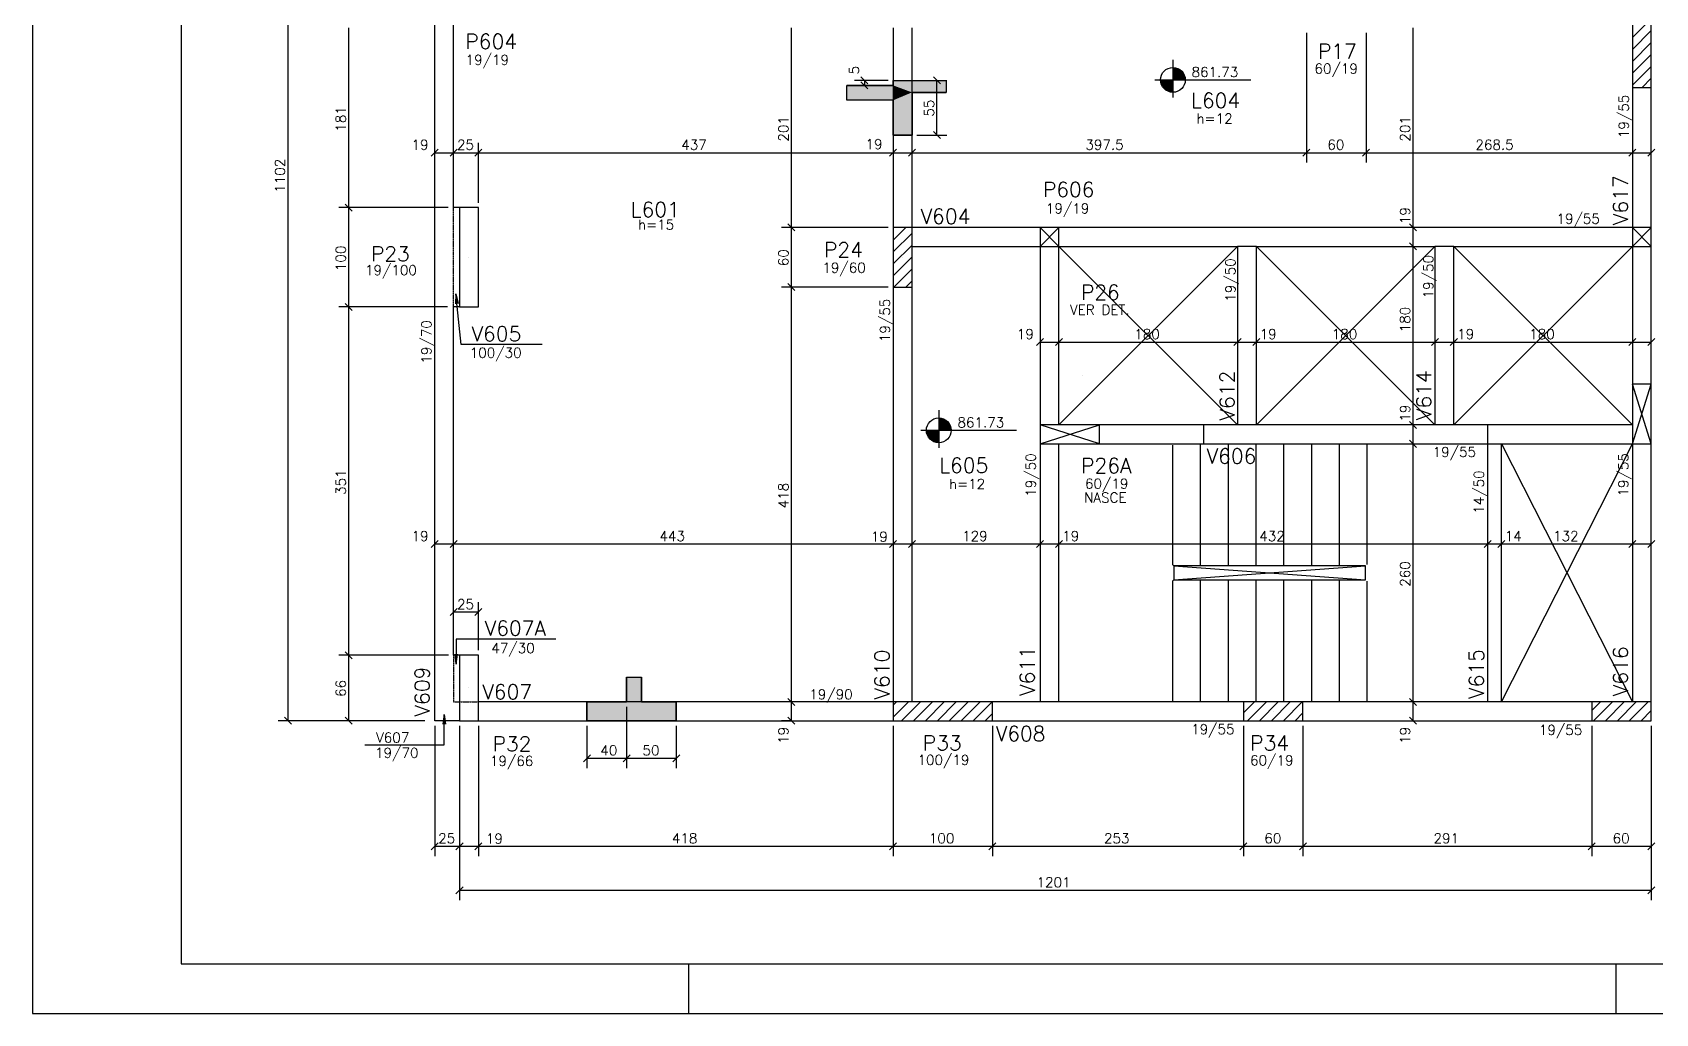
# Model space of a CAD drawing. Extents: x 474 to 5808, y 370 to 3870.
# Drawn here: x 474 to 2110, y 370 to 1358 of the extents above; entities that cross this region are included whole.
import ezdxf

# ---------------------------------------------------------------- set-up
doc = ezdxf.new("R2010")
doc.units = 0
doc.header["$MEASUREMENT"] = 0
doc.linetypes.add('ESTILO_TQS_0005', pattern=[0.4, 0.3, -0.1])
for name, color, linetype in [('1', 1, 'CONTINUOUS'), ('2', 2, 'CONTINUOUS'), ('3', 3, 'CONTINUOUS'), ('4', 4, 'CONTINUOUS'), ('6', 6, 'CONTINUOUS'), ('7', 7, 'CONTINUOUS'), ('8', 8, 'CONTINUOUS'), ('9', 9, 'CONTINUOUS')]:
    doc.layers.add(name, color=color, linetype=linetype)
doc.styles.get("Standard").update_dxf_attribs({"font": 'ROMANS.SHX'})

msp = doc.modelspace()

# ---------------------------------------------------------------- linework, layer by layer
at = {"layer": '1', "linetype": 'Continuous'}
for p, q in [((1489.544, 1142.8827), (1508.544, 1161.8827)), ((1508.544, 1142.8827), (1489.544, 1161.8827)), ((2086.544, 1142.8827), (2105.544, 1161.8827)), ((2105.544, 1142.8827), (2086.544, 1161.8827)), ((2086.544, 943.8827), (2105.544, 1003.8827)), ((2105.544, 943.8827), (2086.544, 1003.8827)), ((1489.544, 943.8827), (1549.544, 962.8827)), ((1549.544, 943.8827), (1489.544, 962.8827)), ((1954.544, 683.8827), (2086.544, 943.8827)), ((1954.544, 943.8827), (2086.544, 683.8827))]:
    msp.add_line(p, q, dxfattribs=at)
msp.add_lwpolyline([(474.213215, 369.839668), (5807.808732, 369.839668), (5807.808732, 3869.839668), (474.213215, 3869.839668), (474.213215, 369.839668)], dxfattribs=at)
at = {"layer": '2', "linetype": 'Continuous'}
for p, q in [((2096.044, 1342.3827), (2096.044, 1342.3827)), ((1309.120729, 1313.555136), (1316.191797, 1306.484068)), ((1309.120729, 1308.555136), (1316.191797, 1301.484068)), ((1389.255324, 1306.484068), (1382.184256, 1313.555136)), ((1389.255324, 1251.484068), (1382.184256, 1258.555136)), ((876.008466, 1233.697004), (883.079534, 1240.768072)), ((895.008466, 1233.697004), (902.079534, 1240.768072)), ((895.008466, 1233.697004), (902.079534, 1240.768072)), ((920.008466, 1233.697004), (927.079534, 1240.768072)), ((920.008466, 1233.697004), (927.079534, 1240.768072)), ((1338.008466, 1233.697004), (1345.079534, 1240.768072)), ((1338.008466, 1233.697004), (1345.079534, 1240.768072)), ((1357.008466, 1233.697004), (1364.079534, 1240.768072)), ((1357.008466, 1233.697004), (1364.079534, 1240.768072)), ((1357.008466, 1233.697004), (1364.079534, 1240.768072)), ((1754.508466, 1233.697004), (1761.579534, 1240.768072)), ((1754.508466, 1233.697004), (1761.579534, 1240.768072)), ((1814.508466, 1233.697004), (1821.579534, 1240.768072)), ((1814.508466, 1233.697004), (1821.579534, 1240.768072)), ((2083.008466, 1233.697004), (2090.079534, 1240.768072)), ((2083.008466, 1233.697004), (2090.079534, 1240.768072)), ((2102.008466, 1233.697004), (2109.079534, 1240.768072)), ((796.477475, 1178.347166), (789.406407, 1185.418234)), ((796.477475, 1178.347166), (789.406407, 1185.418234)), ((796.477475, 1178.347166), (789.406407, 1185.418234)), ((1242.52467, 1158.347166), (1235.453602, 1165.418234)), ((1242.52467, 1158.347166), (1235.453602, 1165.418234)), ((1868.990813, 1158.347166), (1861.919745, 1165.418234)), ((1868.990813, 1158.347166), (1861.919745, 1165.418234)), ((1499.044, 1152.3827), (1499.044, 1152.3827)), ((1868.990813, 1139.347166), (1861.919745, 1146.418234)), ((1868.990813, 1139.347166), (1861.919745, 1146.418234)), ((2096.044, 1152.3827), (2096.044, 1152.3827)), ((914.044, 1131.8827), (914.044, 1131.8827)), ((1351.044, 1131.8827), (1351.044, 1131.8827)), ((1242.52467, 1098.347166), (1235.453602, 1105.418234)), ((1242.52467, 1098.347166), (1235.453602, 1105.418234)), ((796.477475, 1078.347166), (789.406407, 1085.418234)), ((796.477475, 1078.347166), (789.406407, 1085.418234)), ((1486.008466, 1042.929619), (1493.079534, 1050.000686)), ((1505.008466, 1042.929619), (1512.079534, 1050.000686)), ((1505.008466, 1042.929619), (1512.079534, 1050.000686)), ((1685.008466, 1042.929619), (1692.079534, 1050.000686)), ((1685.008466, 1042.929619), (1692.079534, 1050.000686)), ((1704.008466, 1042.929619), (1711.079534, 1050.000686)), ((1704.008466, 1042.929619), (1711.079534, 1050.000686)), ((1884.008466, 1042.929619), (1891.079534, 1050.000686)), ((1884.008466, 1042.929619), (1891.079534, 1050.000686)), ((1903.008466, 1042.929619), (1910.079534, 1050.000686)), ((1903.008466, 1042.929619), (1910.079534, 1050.000686)), ((2083.008466, 1042.929619), (2090.079534, 1050.000686)), ((2083.008466, 1042.929619), (2090.079534, 1050.000686)), ((2102.008466, 1042.929619), (2109.079534, 1050.000686)), ((1532.134659, 1012.97336), (1532.134659, 1012.97336)), ((1868.990813, 959.347166), (1861.919745, 966.418234)), ((1868.990813, 959.347166), (1861.919745, 966.418234)), ((2096.044, 973.8827), (2096.044, 973.8827)), ((1868.990813, 940.347166), (1861.919745, 947.418234)), ((1868.990813, 940.347166), (1861.919745, 947.418234)), ((876.008466, 839.416551), (883.079534, 846.487619)), ((895.008466, 839.416551), (902.079534, 846.487619)), ((895.008466, 839.416551), (902.079534, 846.487619)), ((1338.008466, 839.416551), (1345.079534, 846.487619)), ((1338.008466, 839.416551), (1345.079534, 846.487619)), ((1338.008466, 839.416551), (1345.079534, 846.487619)), ((1357.008466, 839.416551), (1364.079534, 846.487619)), ((1357.008466, 839.416551), (1364.079534, 846.487619)), ((1486.008466, 839.416551), (1493.079534, 846.487619)), ((1486.008466, 839.416551), (1493.079534, 846.487619)), ((1505.008466, 839.416551), (1512.079534, 846.487619)), ((1505.008466, 839.416551), (1512.079534, 846.487619)), ((1937.008466, 839.416551), (1944.079534, 846.487619)), ((1937.008466, 839.416551), (1944.079534, 846.487619)), ((1951.008466, 839.416551), (1958.079534, 846.487619)), ((1951.008466, 839.416551), (1958.079534, 846.487619)), ((2083.008466, 839.416551), (2090.079534, 846.487619)), ((2083.008466, 839.416551), (2090.079534, 846.487619)), ((2102.008466, 839.416551), (2109.079534, 846.487619)), ((902.079534, 777.830147), (895.008466, 770.75908)), ((927.079534, 777.830147), (920.008466, 770.75908)), ((796.477475, 727.347166), (789.406407, 734.418234)), ((796.477475, 727.347166), (789.406407, 734.418234)), ((914.044, 697.8827), (914.044, 697.8827)), ((1242.52467, 680.347166), (1235.453602, 687.418234)), ((1242.52467, 680.347166), (1235.453602, 687.418234)), ((1868.990813, 680.347166), (1861.919745, 687.418234)), ((1868.990813, 680.347166), (1861.919745, 687.418234)), ((1391.544, 674.3827), (1391.544, 674.3827)), ((1724.544, 674.3827), (1724.544, 674.3827)), ((2075.544, 674.3827), (2075.544, 674.3827)), ((728.118288, 668.418234), (735.189356, 661.347166)), ((796.477475, 661.347166), (789.406407, 668.418234)), ((1242.52467, 661.347166), (1235.453602, 668.418234)), ((1868.990813, 661.347166), (1861.919745, 668.418234)), ((1029.423817, 623.482454), (1036.494885, 630.553522)), ((1069.423817, 623.482454), (1076.494885, 630.553522)), ((1069.423817, 623.482454), (1076.494885, 630.553522)), ((1119.423817, 623.482454), (1126.494885, 630.553522)), ((876.008466, 534.842865), (883.079534, 541.913933)), ((901.008466, 534.842865), (908.079534, 541.913933)), ((901.008466, 534.842865), (908.079534, 541.913933)), ((920.008466, 534.842865), (927.079534, 541.913933)), ((920.008466, 534.842865), (927.079534, 541.913933)), ((1338.008466, 534.842865), (1345.079534, 541.913933)), ((1338.008466, 534.842865), (1345.079534, 541.913933)), ((1438.008466, 534.842865), (1445.079534, 541.913933)), ((1438.008466, 534.842865), (1445.079534, 541.913933)), ((1691.008466, 534.842865), (1698.079534, 541.913933)), ((1691.008466, 534.842865), (1698.079534, 541.913933)), ((1751.008466, 534.842865), (1758.079534, 541.913933)), ((1751.008466, 534.842865), (1758.079534, 541.913933)), ((2042.008466, 534.842865), (2049.079534, 541.913933)), ((2042.008466, 534.842865), (2049.079534, 541.913933)), ((2102.008466, 534.842865), (2109.079534, 541.913933)), ((901.008466, 490.517977), (908.079534, 497.589044)), ((2102.008466, 490.517977), (2109.079534, 497.589044))]:
    msp.add_line(p, q, dxfattribs=at)
at = {"layer": '3', "linetype": 'Continuous'}
for p, q in [((879.544, 664.8827), (879.544, 1766.8827)), ((2086.544, 1353.274268), (2105.544, 1372.274268)), ((2086.544, 1341.253453), (2105.544, 1360.253453)), ((2086.544, 1329.232637), (2105.544, 1348.232637)), ((1623.44596, 1330.971146), (1623.44596, 1292.824365)), ((2086.544, 1317.211822), (2105.544, 1336.211822)), ((1605.187264, 1310.61904), (1701.911409, 1310.61904)), ((1623.445912, 1309.826239), (1610.945912, 1309.826239)), ((1610.94596, 1310.61904), (1635.94596, 1310.61904)), ((1623.445912, 1309.03339), (1611.046907, 1309.03339)), ((1623.44596, 1323.11904), (1623.44596, 1298.11904)), ((1623.44596, 1322.511693), (1627.295085, 1322.511693)), ((1623.44596, 1321.718843), (1629.194423, 1321.718843)), ((1623.44596, 1320.925994), (1630.518218, 1320.925994)), ((1623.44596, 1320.133133), (1631.553479, 1320.133133)), ((1623.44596, 1319.340344), (1632.400819, 1319.340344)), ((1623.44596, 1318.547495), (1633.109828, 1318.547495)), ((1623.44596, 1317.754634), (1633.709165, 1317.754634)), ((1623.44596, 1316.961785), (1634.217187, 1316.961785)), ((1623.44596, 1316.168936), (1634.64634, 1316.168936)), ((1623.44596, 1315.376087), (1635.005399, 1315.376087)), ((1623.44596, 1314.583238), (1635.300704, 1314.583238)), ((1623.44596, 1313.790436), (1635.536977, 1313.790436)), ((1623.44596, 1312.997587), (1635.717555, 1312.997587)), ((1623.44596, 1312.204738), (1635.844966, 1312.204738)), ((1623.44596, 1311.411889), (1635.94596, 1311.411889)), ((2086.544, 1305.191007), (2105.544, 1324.191007)), ((2096.256509, 1302.8827), (2105.544, 1312.170192)), ((1623.445912, 1308.240541), (1611.17427, 1308.240541)), ((1623.445912, 1307.447691), (1611.354896, 1307.447691)), ((1623.445912, 1306.65489), (1611.591169, 1306.65489)), ((1623.445912, 1305.861993), (1611.886474, 1305.861993)), ((1623.445912, 1305.069192), (1612.245532, 1305.069192)), ((1623.445912, 1304.276343), (1612.674686, 1304.276343)), ((1623.445912, 1303.483494), (1613.182708, 1303.483494)), ((1623.445912, 1302.690645), (1613.782092, 1302.690645)), ((1623.445912, 1301.897843), (1614.491054, 1301.897843)), ((1623.445912, 1301.104935), (1615.338393, 1301.104935)), ((1623.445912, 1300.312133), (1616.373654, 1300.312133)), ((1623.445912, 1299.519284), (1617.69745, 1299.519284)), ((1623.445912, 1298.726435), (1619.596835, 1298.726435)), ((904.544, 1181.8827), (898.544, 1181.8827)), ((1341.544, 1149.210956), (1354.215745, 1161.8827)), ((1341.544, 1161.231771), (1342.194929, 1161.8827)), ((1341.544, 1137.19014), (1360.544, 1156.19014)), ((1341.544, 1125.169325), (1360.544, 1144.169325)), ((1341.544, 1113.14851), (1360.544, 1132.14851)), ((1342.299006, 1101.8827), (1360.544, 1120.127694)), ((1354.319821, 1101.8827), (1360.544, 1108.106879)), ((904.544, 1081.8827), (898.544, 1081.8827)), ((898.544, 730.8827), (898.544, 1081.8827)), ((1387.541149, 977.861197), (1387.541149, 939.714416)), ((1387.541149, 970.009091), (1387.541149, 945.009091)), ((1387.541149, 969.401743), (1391.390273, 969.401743)), ((1387.541149, 968.608894), (1393.289611, 968.608894)), ((1387.541149, 967.816045), (1394.613406, 967.816045)), ((1387.541149, 967.023184), (1395.648668, 967.023184)), ((1387.541149, 966.230395), (1396.496007, 966.230395)), ((1387.541149, 965.437546), (1397.205016, 965.437546)), ((1369.282453, 957.509091), (1466.006598, 957.509091)), ((1387.541101, 956.716289), (1375.041101, 956.716289)), ((1375.041149, 957.509091), (1400.041149, 957.509091)), ((1387.541101, 955.92344), (1375.142095, 955.92344)), ((1387.541101, 955.130591), (1375.269458, 955.130591)), ((1387.541101, 954.337742), (1375.450084, 954.337742)), ((1387.541101, 953.544941), (1375.686357, 953.544941)), ((1387.541101, 952.752044), (1375.981662, 952.752044)), ((1387.541101, 951.959243), (1376.34072, 951.959243)), ((1387.541101, 951.166394), (1376.769874, 951.166394)), ((1387.541101, 950.373545), (1377.277896, 950.373545)), ((1387.541101, 949.580696), (1377.877281, 949.580696)), ((1387.541101, 948.787894), (1378.586242, 948.787894)), ((1387.541149, 964.644685), (1397.804353, 964.644685)), ((1387.541149, 963.851836), (1398.312375, 963.851836)), ((1387.541149, 963.058987), (1398.741529, 963.058987)), ((1387.541149, 962.266138), (1399.100587, 962.266138)), ((1387.541149, 961.473288), (1399.395892, 961.473288)), ((1387.541149, 960.680487), (1399.632165, 960.680487)), ((1387.541149, 959.887638), (1399.812744, 959.887638)), ((1387.541149, 959.094789), (1399.940154, 959.094789)), ((1387.541149, 958.30194), (1400.041149, 958.30194)), ((1387.541101, 947.994985), (1379.433582, 947.994985)), ((1387.541101, 947.202184), (1380.468843, 947.202184)), ((1387.541101, 946.409335), (1381.792638, 946.409335)), ((1387.541101, 945.616486), (1383.692024, 945.616486)), ((904.544, 730.8827), (898.544, 730.8827)), ((1341.544, 668.378344), (1357.048356, 683.8827)), ((1341.544, 680.39916), (1345.027541, 683.8827)), ((1350.069171, 664.8827), (1369.069171, 683.8827)), ((1362.089986, 664.8827), (1381.089986, 683.8827)), ((1374.110802, 664.8827), (1393.110802, 683.8827)), ((1386.131617, 664.8827), (1405.131617, 683.8827)), ((1398.152432, 664.8827), (1417.152432, 683.8827)), ((1410.173248, 664.8827), (1429.173248, 683.8827)), ((1422.194063, 664.8827), (1441.194063, 683.8827)), ((1434.214878, 664.8827), (1441.544, 672.211822)), ((1694.544, 672.774701), (1705.651999, 683.8827)), ((1698.672814, 664.8827), (1717.672814, 683.8827)), ((1710.69363, 664.8827), (1729.69363, 683.8827)), ((1722.714445, 664.8827), (1741.714445, 683.8827)), ((1734.73526, 664.8827), (1753.73526, 683.8827)), ((1746.756075, 664.8827), (1754.544, 672.670625)), ((2045.544, 675.171058), (2054.255642, 683.8827)), ((2047.276457, 664.8827), (2066.276457, 683.8827)), ((2059.297273, 664.8827), (2078.297273, 683.8827)), ((2071.318088, 664.8827), (2090.318088, 683.8827)), ((2083.338903, 664.8827), (2102.338903, 683.8827)), ((2095.359719, 664.8827), (2105.544, 675.066982)), ((904.544, 664.8827), (879.544, 664.8827)), ((1135.388191, 419.841243), (1135.388191, 369.841743)), ((1135.388191, 419.841243), (1135.388191, 369.841743)), ((2069.8723, 419.841243), (2069.8723, 369.841743)), ((2069.8723, 419.841243), (2069.8723, 369.841743))]:
    msp.add_line(p, q, dxfattribs=at)
for points in [[(898.544, 1181.8827), (898.544, 1692.8827)], [(1341.544, 1362.8827), (1341.544, 1161.8827)], [(1360.544, 1161.8827), (1360.544, 1362.8827)], [(2086.544, 1302.8827), (2086.544, 1161.8827)], [(2105.544, 1161.8827), (2105.544, 1302.8827)], [(1489.544, 1161.8827), (1360.544, 1161.8827)], [(1698.044, 1161.8827), (1508.544, 1161.8827)], [(1897.044, 1161.8827), (1698.044, 1161.8827)], [(2086.544, 1161.8827), (1897.044, 1161.8827)], [(1360.544, 1142.8827), (1489.544, 1142.8827)], [(1508.544, 1142.8827), (1688.544, 1142.8827)], [(1688.544, 1142.8827), (1688.544, 962.8827)], [(1707.544, 1142.8827), (1688.544, 1142.8827)], [(1707.544, 1142.8827), (1887.544, 1142.8827)], [(1707.544, 962.8827), (1707.544, 1142.8827)], [(1887.544, 1142.8827), (1887.544, 962.8827)], [(1906.544, 1142.8827), (1887.544, 1142.8827)], [(1906.544, 1142.8827), (2086.544, 1142.8827)], [(1906.544, 962.8827), (1906.544, 1142.8827)], [(1341.544, 1101.8827), (1341.544, 683.8827)], [(1360.544, 683.8827), (1360.544, 1101.8827)], [(1688.544, 962.8827), (1654.544, 962.8827)], [(1707.544, 962.8827), (1688.544, 962.8827)], [(1887.544, 962.8827), (1707.544, 962.8827)], [(1906.544, 962.8827), (1887.544, 962.8827)], [(1940.544, 962.8827), (1906.544, 962.8827)], [(1489.544, 943.8827), (1489.544, 683.8827)], [(1508.544, 683.8827), (1508.544, 943.8827)], [(1654.544, 943.8827), (1698.044, 943.8827)], [(1698.044, 943.8827), (1897.044, 943.8827)], [(1897.044, 943.8827), (1940.544, 943.8827)], [(1940.544, 943.8827), (1940.544, 683.8827)], [(1954.544, 683.8827), (1954.544, 943.8827)], [(2086.544, 943.8827), (2086.544, 683.8827)], [(2105.544, 683.8827), (2105.544, 943.8827)], [(1341.544, 683.8827), (923.544, 683.8827)], [(1489.544, 683.8827), (1441.544, 683.8827)], [(1508.544, 683.8827), (1489.544, 683.8827)], [(1694.544, 683.8827), (1508.544, 683.8827)], [(1940.544, 683.8827), (1754.544, 683.8827)], [(1954.544, 683.8827), (1940.544, 683.8827)], [(2045.544, 683.8827), (1954.544, 683.8827)], [(923.544, 664.8827), (1341.544, 664.8827)], [(1441.544, 664.8827), (1499.044, 664.8827)], [(1499.044, 664.8827), (1694.544, 664.8827)], [(1754.544, 664.8827), (1947.544, 664.8827)], [(1947.544, 664.8827), (2045.544, 664.8827)]]:
    msp.add_lwpolyline(points, dxfattribs=at)
for centre in [(1623.44596, 1310.61904), (1387.541149, 957.509091)]:
    msp.add_circle(centre, 12.5, dxfattribs=at)
at = {"layer": '6', "linetype": 'Continuous'}
for p, q in [((1341.544, 1310.019602), (1360.544, 1310.019602)), ((1341.544, 1310.019602), (1341.544, 1305.019602)), ((1360.544, 1310.019602), (1395.035244, 1310.019602)), ((1341.544, 1305.019602), (1294.924764, 1305.019602)), ((1360.544, 1298.019602), (1395.035244, 1298.019602)), ((1360.544, 1255.019602), (1360.544, 1298.019602)), ((1341.544, 1290.019602), (1294.924764, 1290.019602)), ((1341.544, 1290.019602), (1341.544, 1255.019602)), ((1341.544, 1255.019602), (1360.544, 1255.019602)), ((1072.959351, 708.8827), (1072.959351, 683.8827)), ((1087.959351, 683.8827), (1087.959351, 708.8827)), ((1032.959351, 683.8827), (1032.959351, 664.8827)), ((1032.959351, 683.8827), (1072.959351, 683.8827)), ((1122.959351, 683.8827), (1087.959351, 683.8827)), ((1122.959351, 664.8827), (1122.959351, 683.8827)), ((1032.959351, 664.8827), (1072.959351, 664.8827)), ((1072.959351, 664.8827), (1122.959351, 664.8827))]:
    msp.add_line(p, q, dxfattribs=at)
msp.add_lwpolyline([(624.215682, 419.841243), (5757.813138, 419.841243), (5757.813138, 3819.840168), (624.215682, 3819.840168), (624.215682, 419.841243)], dxfattribs=at)
at = {"layer": '7', "linetype": 'Continuous'}
for points in [[(2086.544, 1302.8827), (2105.544, 1302.8827), (2105.544, 1381.8827), (2086.544, 1381.8827), (2086.544, 1302.8827)], [(904.544, 1081.8827), (923.544, 1081.8827), (923.544, 1181.8827), (904.544, 1181.8827), (904.544, 1081.8827)], [(1341.544, 1101.8827), (1360.544, 1101.8827), (1360.544, 1161.8827), (1341.544, 1161.8827), (1341.544, 1101.8827)], [(1489.544, 943.8827), (1654.544, 943.8827), (1654.544, 962.8827), (1508.544, 962.8827), (1508.544, 1161.8827), (1489.544, 1161.8827), (1489.544, 943.8827)], [(1489.544, 1142.8827), (1508.544, 1142.8827), (1508.544, 1161.8827), (1489.544, 1161.8827), (1489.544, 1142.8827)], [(2105.544, 943.8827), (2105.544, 1161.8827), (2086.544, 1161.8827), (2086.544, 962.8827), (1940.544, 962.8827), (1940.544, 943.8827), (2105.544, 943.8827)], [(2086.544, 1142.8827), (2105.544, 1142.8827), (2105.544, 1161.8827), (2086.544, 1161.8827), (2086.544, 1142.8827)], [(2086.544, 943.8827), (2105.544, 943.8827), (2105.544, 1003.8827), (2086.544, 1003.8827), (2086.544, 943.8827)], [(1489.544, 943.8827), (1549.544, 943.8827), (1549.544, 962.8827), (1489.544, 962.8827), (1489.544, 943.8827)], [(904.544, 664.8827), (923.544, 664.8827), (923.544, 730.8827), (904.544, 730.8827), (904.544, 664.8827)], [(1341.544, 664.8827), (1441.544, 664.8827), (1441.544, 683.8827), (1341.544, 683.8827), (1341.544, 664.8827)], [(1694.544, 664.8827), (1754.544, 664.8827), (1754.544, 683.8827), (1694.544, 683.8827), (1694.544, 664.8827)], [(2045.544, 664.8827), (2105.544, 664.8827), (2105.544, 683.8827), (2045.544, 683.8827), (2045.544, 664.8827)]]:
    msp.add_lwpolyline(points, dxfattribs=at)
at = {"layer": '8', "linetype": 'Continuous'}
for points in [[(1294.924764, 1305.019602), (1341.544, 1305.019602), (1341.544, 1310.019602), (1395.035244, 1310.019602), (1395.035244, 1298.019602), (1360.544, 1298.019602), (1360.544, 1255.019602), (1341.544, 1255.019602), (1341.544, 1290.019602), (1294.924764, 1290.019602), (1294.924764, 1305.019602)], [(1087.959351, 708.8827), (1087.959351, 683.8827), (1122.959351, 683.8827), (1122.959351, 664.8827), (1032.959351, 664.8827), (1032.959351, 683.8827), (1072.959351, 683.8827), (1072.959351, 708.8827), (1087.959351, 708.8827)]]:
    msp.add_lwpolyline(points, dxfattribs=at)
for points in [[(1341.544, 1310.019602), (1395.035244, 1310.019602), (1341.544, 1305.019602)], [(1395.035244, 1310.019602), (1360.544, 1298.019602), (1341.544, 1305.019602)], [(1395.035244, 1310.019602), (1395.035244, 1298.019602), (1360.544, 1298.019602)], [(1341.544, 1290.019602), (1294.924764, 1290.019602), (1341.544, 1305.019602)], [(1294.924764, 1290.019602), (1294.924764, 1305.019602), (1341.544, 1305.019602)], [(1360.544, 1298.019602), (1341.544, 1290.019602), (1341.544, 1305.019602)], [(1341.544, 1290.019602), (1360.544, 1298.019602), (1341.544, 1255.019602)], [(1360.544, 1298.019602), (1360.544, 1255.019602), (1341.544, 1255.019602)], [(1087.959351, 708.8827), (1072.959351, 683.8827), (1072.959351, 708.8827)], [(1087.959351, 683.8827), (1072.959351, 683.8827), (1087.959351, 708.8827)], [(1032.959351, 683.8827), (1072.959351, 683.8827), (1032.959351, 664.8827)], [(1072.959351, 683.8827), (1122.959351, 664.8827), (1032.959351, 664.8827)], [(1087.959351, 683.8827), (1122.959351, 664.8827), (1072.959351, 683.8827)], [(1122.959351, 683.8827), (1122.959351, 664.8827), (1087.959351, 683.8827)]]:
    msp.add_solid(points, dxfattribs=at)
at = {"layer": '9', "linetype": 'Continuous'}
for p, q in [((731.653822, 1766.8827), (731.653822, 664.8827)), ((792.941941, 1181.8827), (792.941941, 1362.8827)), ((1238.989136, 1161.8827), (1238.989136, 1362.88262)), ((1758.044, 1357.8827), (1758.044, 1227.232538)), ((1818.044, 1357.8827), (1818.044, 1227.232538)), ((1865.455279, 1161.8827), (1865.455279, 1362.8827)), ((1336.544, 1310.019602), (1302.656263, 1310.019602)), ((1312.656263, 1310.019602), (1312.656263, 1305.019602)), ((1377.812669, 1310.019602), (1395.71979, 1310.019602)), ((1385.71979, 1255.019602), (1385.71979, 1310.019602)), ((1325.864524, 1305.019602), (1302.656263, 1305.019602)), ((923.544, 1186.8827), (923.544, 1247.232538)), ((1365.544, 1255.019602), (1395.71979, 1255.019602)), ((879.544, 1237.232538), (898.544, 1237.232538)), ((898.544, 1237.232538), (923.544, 1237.232538)), ((923.544, 1237.232538), (1360.544, 1237.232538)), ((1341.544, 1237.232538), (1360.544, 1237.232538)), ((1360.544, 1237.232538), (1758.044, 1237.232538)), ((1758.044, 1237.232538), (1818.044, 1237.232538)), ((1818.044, 1237.232538), (2086.544, 1237.232538)), ((2086.544, 1237.232538), (2105.544, 1237.232538)), ((893.149343, 1181.8827), (782.941941, 1181.8827)), ((874.544, 1181.8827), (782.941941, 1181.8827)), ((792.941941, 1081.8827), (792.941941, 1181.8827)), ((1336.544, 1161.8827), (1228.989136, 1161.8827)), ((1238.989136, 1101.8827), (1238.989136, 1161.8827)), ((1865.455279, 1142.8827), (1865.455279, 1161.8827)), ((1508.544, 962.8827), (1688.544, 1142.8827)), ((1508.544, 1142.8827), (1688.544, 962.8827)), ((1707.544, 962.8827), (1887.544, 1142.8827)), ((1707.544, 1142.8827), (1887.544, 962.8827)), ((1865.455279, 962.8827), (1865.455279, 1142.8827)), ((1906.544, 962.8827), (2086.544, 1142.8827)), ((1906.544, 1142.8827), (2086.544, 962.8827)), ((1336.544, 1101.8827), (1228.989136, 1101.8827)), ((1238.989136, 683.8827), (1238.989136, 1101.8827)), ((892.550215, 1081.8827), (782.941941, 1081.8827)), ((792.941941, 730.8827), (792.941941, 1081.8827)), ((1489.544, 1046.465152), (1508.544, 1046.465152)), ((1508.544, 1046.465152), (1688.544, 1046.465152)), ((1688.544, 1046.465152), (1707.544, 1046.465152)), ((1707.544, 1046.465152), (1887.544, 1046.465152)), ((1887.544, 1046.465152), (1906.544, 1046.465152)), ((1906.544, 1046.465152), (2086.544, 1046.465152)), ((2086.544, 1046.465152), (2105.544, 1046.465152)), ((1865.455279, 943.8827), (1865.455279, 962.8827)), ((1623.044, 942.3827), (1623.044, 822.3827)), ((1651.044, 943.8827), (1651.044, 820.8827)), ((1679.044, 943.8827), (1679.044, 820.8827)), ((1707.044, 943.8827), (1707.044, 820.8827)), ((1735.044, 943.8827), (1735.044, 820.8827)), ((1763.044, 943.8827), (1763.044, 820.8827)), ((1791.044, 943.8827), (1791.044, 820.8827)), ((1819.044, 943.8827), (1819.044, 822.3827)), ((1865.455279, 683.8827), (1865.455279, 943.8827)), ((879.544, 842.952085), (898.544, 842.952085)), ((898.544, 842.952085), (1341.544, 842.952085)), ((1341.544, 842.952085), (1360.544, 842.952085)), ((1360.544, 842.952085), (1489.544, 842.952085)), ((1489.544, 842.952085), (1508.544, 842.952085)), ((1508.544, 842.952085), (1940.544, 842.952085)), ((1940.544, 842.952085), (1954.544, 842.952085)), ((1954.544, 842.952085), (2086.544, 842.952085)), ((2086.544, 842.952085), (2105.544, 842.952085)), ((1624.544, 820.8827), (1623.044, 822.3827)), ((1624.544, 820.8827), (1817.544, 806.8827)), ((1624.544, 806.8827), (1817.544, 820.8827)), ((1624.544, 806.8827), (1623.044, 805.3827)), ((1623.044, 805.3827), (1623.044, 683.8827)), ((1651.044, 806.8827), (1651.044, 683.8827)), ((1679.044, 806.8827), (1679.044, 683.8827)), ((1707.044, 806.8827), (1707.044, 683.8827)), ((1735.044, 806.8827), (1735.044, 683.8827)), ((1763.044, 806.8827), (1763.044, 683.8827)), ((1791.044, 806.8827), (1791.044, 683.8827)), ((1819.044, 805.3827), (1819.044, 683.8827)), ((898.544, 751.825982), (898.544, 784.294613)), ((923.544, 774.294613), (898.544, 774.294613)), ((923.544, 735.8827), (923.544, 784.294613)), ((893.550539, 730.8827), (782.941941, 730.8827)), ((792.941941, 664.8827), (792.941941, 730.8827)), ((1072.959351, 678.8827), (1072.959351, 617.017988)), ((1238.682941, 683.8827), (1228.989136, 683.8827)), ((1238.989136, 664.8827), (1238.989136, 683.8827)), ((1865.455279, 664.8827), (1865.455279, 683.8827)), ((869.544, 664.8827), (721.653822, 664.8827)), ((879.544, 659.8827), (879.544, 528.378399)), ((904.544, 659.8827), (904.544, 528.378399)), ((904.544, 654.8827), (904.544, 484.05351)), ((923.544, 659.8827), (923.544, 528.378399)), ((1032.959351, 659.8827), (1032.959351, 617.017988)), ((1122.959351, 659.8827), (1122.959351, 617.017988)), ((1239.224534, 664.8827), (1228.989136, 664.8827)), ((1341.544, 659.8827), (1341.544, 528.378399)), ((1441.544, 659.8827), (1441.544, 528.378399)), ((1694.544, 659.8827), (1694.544, 528.378399)), ((1754.544, 659.8827), (1754.544, 528.378399)), ((2045.544, 659.8827), (2045.544, 528.378399)), ((2105.544, 659.8827), (2105.544, 528.378399)), ((2105.544, 654.8827), (2105.544, 484.05351)), ((1032.959351, 627.017988), (1072.959351, 627.017988)), ((1072.959351, 627.017988), (1122.959351, 627.017988)), ((879.544, 538.378399), (904.544, 538.378399)), ((904.544, 539.62192), (904.544, 528.378399)), ((904.544, 538.378399), (923.544, 538.378399)), ((923.544, 538.378399), (1341.544, 538.378399)), ((1341.544, 538.378399), (1441.544, 538.378399)), ((1441.544, 538.378399), (1694.544, 538.378399)), ((1694.544, 538.378399), (1754.544, 538.378399)), ((1754.544, 538.378399), (2045.544, 538.378399)), ((2045.544, 538.378399), (2105.544, 538.378399)), ((904.544, 494.05351), (2105.544, 494.05351))]:
    msp.add_line(p, q, dxfattribs=at)
at = {"layer": '9', "linetype": 'ESTILO_TQS_0005'}
for p, q in [((898.544, 1081.8827), (898.544, 1181.8827)), ((898.544, 730.8827), (898.544, 683.8827)), ((898.544, 683.8827), (904.544, 683.8827)), ((904.544, 683.8827), (923.544, 683.8827))]:
    msp.add_line(p, q, dxfattribs=at)
at = {"layer": '9', "linetype": 'Continuous'}
for points in [[(987.876028, 1044.072604), (906.091153, 1044.072604), (900.943035, 1094.968771), (903.239421, 1085.236011), (900.943035, 1094.968771), (900.64215, 1084.973298)], [(1624.544, 806.8827), (1817.544, 806.8827), (1817.544, 820.8827), (1624.544, 820.8827), (1624.544, 806.8827)], [(1001.73677, 746.994043), (901.320423, 746.994043), (901.320423, 722.034232), (900.015161, 731.948681), (901.320423, 722.034232), (902.625685, 731.948681)], [(809.265792, 640.62228), (888.99156, 640.62228), (888.99156, 671.245422), (890.296822, 661.330974), (888.99156, 671.245422), (887.686298, 661.330974)]]:
    msp.add_lwpolyline(points, dxfattribs=at)

# ---------------------------------------------------------------- texts
at = {"layer": '2', "linetype": 'Continuous'}
for s, p in [('5', (1307.120935, 1316.117609)), ('181', (789.941941, 1258.3827)), ('55', (1382.71979, 1273.519602)), ('201', (1235.989136, 1248.38266)), ('201', (1862.455279, 1248.3827)), ('1102', (728.653822, 1196.8827)), ('19', (1862.455279, 1165.21603)), ('100', (789.941941, 1117.8827)), ('60', (1235.989136, 1122.8827)), ('180', (1862.455279, 1056.263156)), ('19', (1862.455279, 966.21603)), ('351', (789.941941, 892.3827)), ('418', (1235.989136, 878.8827)), ('260', (1862.455279, 799.8827)), ('66', (789.941941, 688.8827)), ('19', (1235.989136, 641.54937)), ('19', (1862.455279, 641.54937))]:
    msp.add_text(s, height=10, rotation=90, dxfattribs=at).set_placement(p)
for s, p in [('19', (856.21067, 1240.232538)), ('25', (902.044, 1240.232538)), ('437', (1128.044, 1240.232538)), ('19', (1313.657612, 1240.819903)), ('397.5', (1535.294, 1240.232538)), ('60', (1779.044, 1240.232538)), ('268.5', (1928.294, 1240.232538)), ('19', (1466.21067, 1049.465152)), ('180', (1584.544, 1049.465152)), ('19', (1710.87733, 1049.465152)), ('180', (1783.544, 1049.465152)), ('19', (1909.87733, 1049.465152)), ('180', (1982.544, 1049.465152)), ('19', (856.21067, 845.952085)), ('443', (1106.044, 845.952085)), ('19', (1319.005132, 845.337397)), ('129', (1411.044, 845.952085)), ('19', (1511.87733, 845.952085)), ('432', (1710.544, 845.952085)), ('14', (1957.87733, 845.952085)), ('132', (2006.544, 845.952085)), ('25', (902.044, 777.294613)), ('40', (1046.459351, 630.017988)), ('50', (1088.959351, 630.017988)), ('25', (883.044, 541.378399)), ('19', (931.048092, 541.088646)), ('418', (1118.544, 541.378399)), ('100', (1377.544, 541.378399)), ('253', (1554.044, 541.378399)), ('60', (1715.544, 541.378399)), ('291', (1886.044, 541.378399)), ('60', (2066.544, 541.378399)), ('1201', (1486.044, 497.05351))]:
    msp.add_text(s, height=10, dxfattribs=at).set_placement(p)
at = {"layer": '3', "linetype": 'Continuous'}
for s, p in [('19/19', (910.745284, 1325.803639)), ('60/19', (1766.144706, 1316.958593)), ('861.73', (1642.246047, 1313.524594)), ('h=12', (1647.268191, 1266.656775)), ('19/19', (1495.488133, 1176.101668)), ('h=15', (1084.415983, 1159.730006)), ('19/55', (2009.996228, 1165.657826)), ('19/100', (809.315427, 1113.87534)), ('19/60', (1270.268491, 1116.317492)), ('VER DET.', (1519.744723, 1073.941762)), ('100/30', (914.854231, 1030.64848)), ('861.73', (1406.341236, 960.414645)), ('19/55', (1885.187428, 930.689683)), ('h=12', (1397.805716, 898.395154)), ('60/19', (1534.87387, 898.771654)), ('NASCE', (1533.924643, 884.770564)), ('47/30', (936.651032, 733.071593)), ('19/90', (1257.039595, 686.493095)), ('19/55', (1641.826103, 651.318562)), ('19/55', (1992.286813, 650.619815)), ('V607', (820.513417, 642.939115)), ('19/70', (819.500646, 627.533946)), ('19/66', (935.215194, 619.347316)), ('100/19', (1366.076145, 620.408263)), ('60/19', (1701.245368, 619.903234))]:
    msp.add_text(s, height=10, dxfattribs=at).set_placement(p)
for s, p in [('19/55', (2082.794, 1251.8827)), ('19/50', (1686.462276, 1087.082358)), ('19/50', (1885.879345, 1090.41891)), ('19/55', (1338.277396, 1046.372108)), ('19/70', (876.235807, 1024.757102)), ('19/50', (1485.192087, 890.580553)), ('19/55', (2082.388625, 890.770868)), ('14/50', (1936.794, 873.374038))]:
    msp.add_text(s, height=10, rotation=90, dxfattribs=at).set_placement(p)
at = {"layer": '4', "linetype": 'Continuous'}
for s, p in [('P604', (910.447069, 1341.840213)), ('P17', (1769.523592, 1331.958593)), ('L604', (1641.718638, 1282.42354)), ('P606', (1492.406884, 1192.694848)), ('L601', (1077.048189, 1172.441216)), ('V604', (1369.196814, 1165.6327)), ('P24', (1271.849461, 1131.94988)), ('P23', (815.215753, 1127.785516)), ('P26', (1530.692783, 1088.982893)), ('V605', (916.684562, 1047.171794)), ('V606', (1657.400349, 924.01212)), ('L605', (1387.932594, 914.667323)), ('P26A', (1530.885268, 914.341454)), ('V607A', (929.934527, 750.615475)), ('V607', (927.520994, 686.48447)), ('V608', (1444.911257, 644.327711)), ('P32', (937.807342, 634.131304)), ('P33', (1371.394302, 635.028395)), ('P34', (1701.245368, 634.903234))]:
    msp.add_text(s, height=15, dxfattribs=at).set_placement(p)
for s, p in [('V617', (2081.985612, 1164.352682)), ('V612', (1685.628138, 967.455975)), ('V614', (1883.794, 967.873044)), ('V616', (2081.977355, 689.627388)), ('V610', (1337.794, 686.276007)), ('V611', (1484.182234, 690.017987)), ('V615', (1936.794, 686.905238)), ('V609', (874.469865, 669.226778))]:
    msp.add_text(s, height=15, rotation=90, dxfattribs=at).set_placement(p)

doc.saveas('drawing.dxf')
